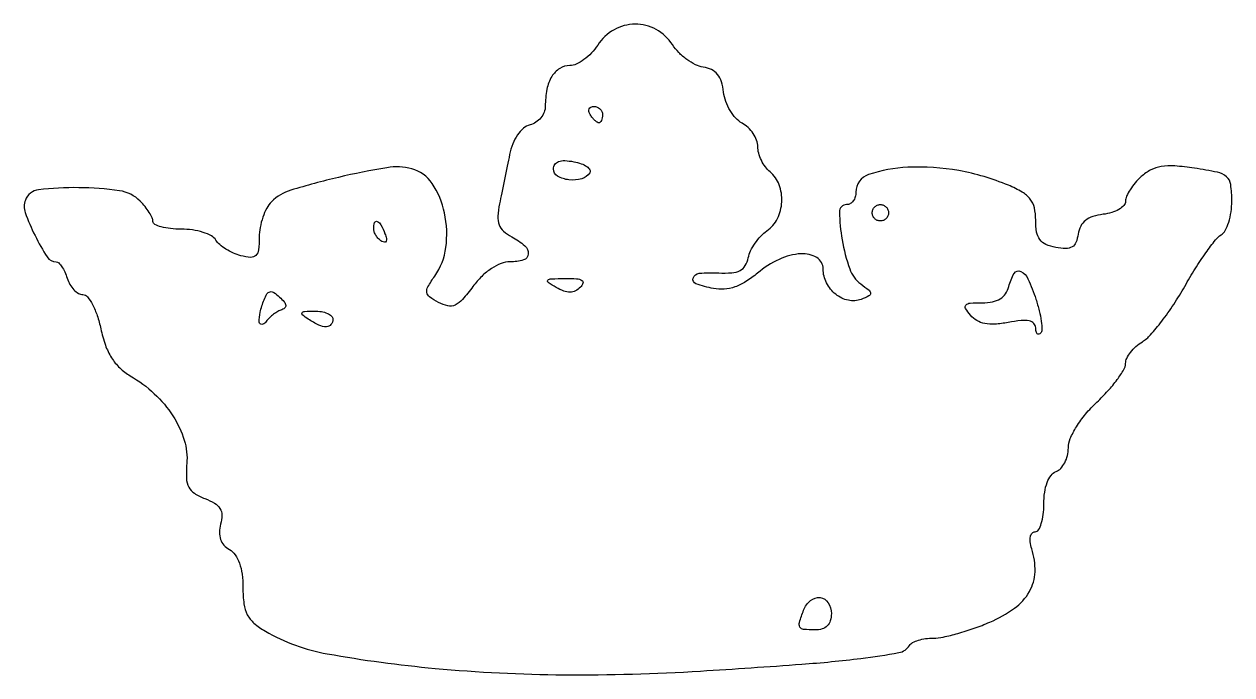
# Model space of a CAD drawing. Extents: x 0 to 148, y 1 to 80.
import ezdxf

# ---------------------------------------------------------------- set-up
doc = ezdxf.new("R2010")
doc.units = 0

msp = doc.modelspace()

# ---------------------------------------------------------------- linework, layer by layer
for points in [[(70.408043, 77.5, -0.045193), (69.649738, 76.543569, -0.044612), (68.728873, 75.734375, -0.048288), (67.79091, 75.178142, -0.110135), (66.991979, 75, 0.140853), (65.758993, 74.64563, 0.117725), (64.800975, 73.670791, 0.088062), (64.197821, 72.100156, 0.047782), (64, 70.034844, -0.096044), (63.859421, 69.309748, -0.075435), (63.451369, 68.619007, -0.073764), (62.845971, 68.06693, -0.08428), (62.132318, 67.744853, 0.11229), (61.333317, 67.329473, 0.065821), (60.606012, 66.526968, 0.056905), (60.017712, 65.427046, 0.044531), (59.632318, 64.128222, -0.000295), (59.346644, 62.719211, -0.000183), (59.009363, 61.063791, -0.000183), (58.675039, 59.429003, -0.00033), (58.399554, 58.088941, 0.035306), (58.19706, 56.57343, 0.104919), (58.349589, 55.542084, 0.123219), (58.887068, 54.758309, 0.05834), (59.899554, 54.053757, -0.052577), (61.493896, 52.971289, -0.239009), (61.9178, 51.968857, -0.312842), (61.333176, 51.239273, -0.072342), (59.688058, 51, 0.091888), (58.586403, 50.795819, 0.054929), (57.398828, 50.183174, 0.048478), (56.221026, 49.22507, 0.038614), (55.147971, 47.986271, -0.020924), (53.872634, 46.404261, -0.104473), (52.965065, 45.725308, -0.161325), (52.068813, 45.622508, -0.071548), (50.936593, 46.033934, -0.032169), (49.83407, 46.718592, -0.20521), (49.499762, 47.268828, -0.169065), (49.634657, 47.956164, -0.020567), (50.476681, 49.27017, 0.120572), (51.837204, 52.76725, 0.085847), (51.667406, 56.985353, 0.093332), (50.150887, 60.596074, 0.18488), (47.662166, 62.378095, 0.105427), (44.618396, 62.51729, 0.016561), (38.700465, 61.33307, 0.015624), (32.868627, 59.770031, 0.123697), (30.488706, 58.345849, 0.075133), (29.917768, 57.571631, 0.038476), (29.437307, 56.461683, 0.037141), (29.109681, 55.216854, 0.045808), (29, 54.022191, -0.02501), (28.922313, 52.470017, -0.171954), (28.601484, 51.789584, -0.219545), (27.973125, 51.554938, -0.042911), (26.75, 51.753093, -0.04197), (25.829979, 52.068501, -0.036145), (24.926029, 52.546507, -0.037776), (24.16701, 53.104806, -0.080979), (23.70031, 53.659473, 0.13805), (23.156034, 54.175284, 0.044691), (22.122, 54.60622, 0.040622), (20.829661, 54.90111, 0.035801), (19.45031, 55, -0.025431), (18.128137, 55.067293, -0.04032), (17.013529, 55.272768, -0.048428), (16.223488, 55.56985, -0.286023), (16, 55.928571, 0.110284), (15.896964, 56.39003, 0.03046), (15.538393, 57.045982, 0.029203), (15.030014, 57.758762, 0.02687), (14.428571, 58.428571, 0.161815), (11.908498, 59.691449, 0.033745), (6.910586, 60.073206, 0.030917), (2.007692, 59.812894, 0.279325), (0.381495, 58.551776, 0.180179), (0.366348, 57.018011, 0.029013), (1.563793, 54.222237, 0.026912), (3.054067, 51.598091, 0.255474), (4.14822, 51, -0.199708), (4.466844, 50.86745, -0.047029), (4.84107, 50.4125, -0.041263), (5.204425, 49.765766, -0.030527), (5.5, 49, 0.054837), (5.83873, 48.235123, 0.06005), (6.327403, 47.5875, 0.068095), (6.884626, 47.147447, 0.133908), (7.425306, 47, -0.230273), (7.981672, 46.72942, -0.045898), (8.598792, 45.774533, -0.040045), (9.17208, 44.426005, -0.027823), (9.607918, 42.828197, 0.032618), (10.172495, 40.833899, 0.05478), (10.929711, 39.268509, 0.062133), (11.928, 38.044311, 0.058992), (13.212824, 37.078197, -0.056145), (16.163051, 34.885892, -0.061952), (18.442201, 32.156862, -0.067751), (19.823268, 29.198532, -0.097158), (20.133633, 26.329684, 0.030364), (20.088593, 24.545144, 0.11101), (20.374036, 23.457213, 0.132215), (21.064814, 22.70161, 0.051034), (22.344481, 22.059128, -0.041613), (23.545055, 21.484359, -0.122983), (24.193847, 20.849664, -0.141002), (24.418985, 20.04087, -0.061856), (24.27103, 18.928418, 0.057777), (24.129358, 17.925649, 0.090116), (24.263514, 17.066064, 0.098919), (24.676233, 16.364507, 0.083098), (25.350296, 15.82384, -0.112154), (26.05855, 15.185431, -0.068471), (26.577769, 14.181039, -0.054123), (26.896355, 12.834034, -0.031037), (27, 11.165917, 0.031731), (27.125936, 9.183478, 0.087762), (27.540253, 7.853334, 0.097598), (28.355197, 6.828098, 0.045397), (29.75, 5.845188, 0.086812), (37.328207, 3.07937, 0.021374), (50.512021, 1.301863, 0.020815), (66.291058, 0.517756, 0.017582), (83, 0.971205, 0.00273), (95.387889, 1.811797, 0.012283), (102.613395, 2.520553, 0.013901), (107.261095, 3.223662, 0.212954), (108.571314, 4.115388, -0.138166), (108.942323, 4.455945, -0.043132), (109.65012, 4.740145, -0.039384), (110.533381, 4.934773, -0.034553), (111.476112, 5, 0.052851), (112.685185, 5.12816, 0.015999), (114.478525, 5.573114, 0.015832), (116.470152, 6.2042, 0.016611), (118.385751, 6.951027, 0.054536), (121.400092, 8.652684, 0.107443), (123.23369, 10.685801, 0.122816), (123.916056, 13.100823, 0.084776), (123.522906, 15.927828, -0.040797), (123.332301, 16.757631, -0.085063), (123.349151, 17.418703, -0.138604), (123.562549, 17.838127, -0.209144), (123.932612, 18, 0.263675), (124.343309, 18.232764, 0.058764), (124.686455, 18.996697, 0.046427), (124.922428, 20.093078, 0.029811), (125, 21.393011, -0.034405), (125.099587, 22.838564, -0.056009), (125.402932, 24.029206, -0.071188), (125.879217, 24.893824, -0.140603), (126.5, 25.361626, 0.116369), (127.073936, 25.752682, 0.065545), (127.559375, 26.447103, 0.059863), (127.888248, 27.321871, 0.060078), (128, 28.24857, -0.100889), (128.233359, 29.393306, -0.038867), (128.985644, 30.838691, -0.035053), (130.107243, 32.384563, -0.029224), (131.5, 33.861198, 0.019649), (132.840031, 35.22853, 0.024283), (133.971875, 36.607004, 0.02377), (134.792684, 37.829252, 0.136807), (135, 38.57277, -0.114656), (135.146588, 39.203617, -0.049923), (135.603613, 39.938458, -0.045831), (136.268741, 40.655645, -0.045513), (137.054853, 41.241526, 0.074385), (138.046256, 42.073209, 0.017554), (139.424536, 43.745948, 0.017692), (140.888461, 45.802172, 0.016602), (142.23632, 48, -0.010903), (143.530044, 50.164528, -0.01349), (144.83181, 52.119284, -0.011859), (145.998406, 53.692047, -0.091175), (146.681467, 54.29969, 0.135249), (147.188696, 54.836853, 0.044856), (147.612681, 55.844646, 0.040813), (147.902699, 57.10026, 0.03637), (148, 58.436146, 0.033573), (147.864623, 60.45003, 0.181074), (147.354634, 61.400414, 0.129393), (146.244828, 61.953956, 0.014116), (143.411166, 62.461051, 0.019145), (141.009853, 62.727636, 0.057852), (139.36799, 62.656504, 0.07939), (138.09235, 62.237561, 0.06504), (136.911166, 61.419607, 0.033275), (136.179803, 60.663413, 0.034062), (135.561405, 59.822504, 0.036187), (135.130478, 59.021646, 0.105717), (135, 58.411435, -0.189734), (134.798179, 57.898728, -0.073932), (134.192187, 57.415481, -0.059232), (133.302502, 57.03169, -0.043622), (132.25, 56.816422, 0.047369), (130.993257, 56.549574, 0.091869), (130.089139, 56.07067, 0.107231), (129.504609, 55.357817, 0.083021), (129.199877, 54.398254, -0.05971), (128.92871, 53.383478, -0.165082), (128.454383, 52.828956, -0.141963), (127.68778, 52.629994, -0.040215), (126.449877, 52.764831, -0.055918), (125.237093, 53.14079, -0.132105), (124.504198, 53.727433, -0.118442), (124.117744, 54.648388, -0.040402), (124, 56.103157, 0.05365), (123.837013, 57.617768, 0.113133), (123.3366, 58.681535, 0.096104), (122.361077, 59.52712, 0.031703), (120.652738, 60.371735, 0.054712), (114.607514, 62.152447, 0.055689), (108.356483, 62.564895, 0.068969), (103.551439, 61.675141, 0.323081), (102, 59.524751, -0.072576), (101.91498, 58.942099, -0.087395), (101.667572, 58.447896, -0.100484), (101.299886, 58.117513, -0.133717), (100.868331, 58, 0.419064), (99.986236, 57.103201, 0.039789), (100.313284, 53.709317, 0.039362), (101.242967, 50.132411, 0.152786), (102.587167, 48.312604, -0.013289), (103.604825, 47.526135, -0.217858), (103.790202, 47.149383, -0.293893), (103.59934, 46.83345, -0.022317), (102.640762, 46.415642, -0.147368), (101.080006, 46.300282, -0.114275), (99.535401, 47.039591, -0.107476), (98.403544, 48.431586, -0.117679), (98, 50.122445, 0.262057), (97.212922, 51.521045, 0.153045), (95.29175, 51.995033, 0.094077), (92.606563, 51.310975, 0.065709), (89.966127, 49.624952, -0.034835), (88.549162, 48.592116, -0.056136), (87.204423, 47.945733, -0.064236), (85.891513, 47.669162, -0.067153), (84.571772, 47.741529, -0.036033), (82.433022, 48.312584, -0.41186), (82.084393, 49.022541, -0.300715), (82.838649, 49.609932, -0.030831), (85.213777, 49.647448, 0.029862), (86.82168, 49.669731, 0.09963), (87.833455, 49.952109, 0.140361), (88.46206, 50.537329, 0.085477), (88.833228, 51.489516, -0.063466), (89.12507, 52.347393, -0.037581), (89.672146, 53.281536, -0.037029), (90.369725, 54.146028, -0.051749), (91.119451, 54.79622, 0.126101), (92.400657, 56.290115, 0.101661), (92.936654, 58.342916, 0.102633), (92.618323, 60.424202, 0.131182), (91.5, 62, -0.062371), (90.92585, 62.61201, -0.044187), (90.440625, 63.4204, -0.044567), (90.109875, 64.29065, -0.068639), (90, 65.087261, 0.090588), (89.85726, 65.868649, 0.057649), (89.432022, 66.692408, 0.055537), (88.805938, 67.431714, 0.066542), (88.066459, 67.964432, -0.086291), (87.302818, 68.561456, -0.049736), (86.607936, 69.503185, -0.047786), (86.080686, 70.620788, -0.057752), (85.816459, 71.749616, 0.047294), (85.546259, 73.023096, 0.095177), (85.06174, 73.924143, 0.109531), (84.330402, 74.502892, 0.077606), (83.325961, 74.809597, -0.080001), (82.377248, 75.104231, -0.042287), (81.320835, 75.745118, -0.040693), (80.325238, 76.602888, -0.049602), (79.552908, 77.559597, 0.121751), (77.564699, 79.406045, 0.12887), (74.987565, 80.063573, 0.128014), (72.406065, 79.37363, 0.119299)], [(71, 69, -0.042167), (70.967655, 68.617151, -0.061769), (70.870461, 68.29375, -0.081139), (70.727648, 68.07446, -0.210953), (70.559017, 68, -0.151918), (70.34829, 68.065539, -0.038439), (70.066025, 68.29375, -0.035638), (69.768994, 68.617226, -0.029505), (69.5, 69, -0.082592), (69.343488, 69.3821, -0.161196), (69.3746, 69.70625, -0.182303), (69.586039, 69.921712, -0.108972), (69.940983, 70, -0.093332), (70.345238, 69.923877, -0.09642), (70.688914, 69.70625, -0.099167), (70.918938, 69.381556, -0.105053)], [(69.429328, 61.885651, -0.189963), (68.454832, 61.157412, -0.093597), (66.888313, 61.032348, -0.10458), (65.506965, 61.483048, -0.267899), (65, 62.361328, -0.149818), (65.17044, 62.917383, -0.159843), (65.619615, 63.265229, -0.097953), (66.386267, 63.378476, -0.035078), (67.488345, 63.246979, -0.03699), (68.403036, 63.000878, -0.068824), (69.084951, 62.650872, -0.112812), (69.437531, 62.260429, -0.272291)], [(106, 57, -0.099038), (105.923658, 56.618362, -0.097945), (105.70625, 56.29375, -0.097945), (105.381638, 56.076342, -0.099038), (105, 56, -0.099038), (104.618362, 56.076342, -0.097945), (104.29375, 56.29375, -0.097945), (104.076342, 56.618362, -0.099038), (104, 57, -0.099038), (104.076342, 57.381638, -0.097945), (104.29375, 57.70625, -0.097945), (104.618362, 57.923658, -0.099038), (105, 58, -0.099038), (105.381638, 57.923658, -0.097945), (105.70625, 57.70625, -0.097945), (105.923658, 57.381638, -0.099038)], [(44.381557, 54.448062, -0.036408), (44.556862, 53.868281, -0.155351), (44.525685, 53.512472, -0.32948), (44.325929, 53.393111, -0.1144), (43.988546, 53.507079, -0.061454), (43.610411, 53.810572, -0.051183), (43.290385, 54.21498, -0.053277), (43.072509, 54.65395, -0.088797), (43, 55.059017, -0.079093), (43.117673, 55.798253, -0.444011), (43.441482, 55.942608, -0.168622), (43.894727, 55.51997, -0.029964)], [(68.296375, 47.896375, -0.081552), (67.680266, 47.454056, -0.112876), (67.020993, 47.296134, -0.092968), (66.263915, 47.430066, -0.04153), (65.346375, 47.865967, -0.016776), (64.347199, 48.492498, -0.471567), (64.321412, 48.760595, -0.18983), (64.711408, 48.930193, -0.006175), (66.45, 48.969591, -0.016922), (67.836765, 48.936951, -0.117828), (68.481747, 48.743112, -0.358555), (68.610071, 48.397715, -0.113627)], [(124.022113, 46.432998, -0.018812), (124.429327, 45.022998, -0.026456), (124.67737, 43.737651, -0.025091), (124.768721, 42.697074, -0.208649), (124.599665, 42.266331, -0.154994), (124.373029, 42.148959, -0.259917), (124.176152, 42.218218, -0.135948), (124.041405, 42.494543, -0.0459), (124, 42.944624, 0.198451), (123.779889, 43.477357, 0.150351), (123.215771, 43.777316, 0.073679), (122.20894, 43.82079, 0.020379), (120.638489, 43.591959, -0.029617), (119.017514, 43.386252, -0.064327), (117.767311, 43.463194, -0.083358), (116.793023, 43.825779, -0.089102), (116.016044, 44.480668, -0.037442), (115.425766, 45.311221, -0.338854), (115.471767, 45.726216, -0.189387), (115.969817, 45.956224, -0.014576), (117.471175, 46, 0.04724), (118.723682, 46.118601, 0.091338), (119.658461, 46.48223, 0.106992), (120.307785, 47.107255, 0.084075), (120.710251, 48, -0.068275), (121.367389, 49.589093, -0.389094), (122.166196, 49.83637, -0.179148), (123.057623, 48.924979, -0.025259)], [(31.651478, 45.100056, 0.052959), (31.157023, 44.867207, 0.031489), (30.622432, 44.494454, 0.031237), (30.130693, 44.050564, 0.046336), (29.765313, 43.600056, -0.244991), (29.308494, 43.349635, -0.401898), (29.00843, 43.625471, -0.074702), (29.112664, 44.834994, -0.032841), (29.589894, 46.373665, -0.047496), (29.947449, 47.092942, -0.213613), (30.327528, 47.34944, -0.192982), (30.799718, 47.249523, -0.038383), (31.491373, 46.705453, -0.032765), (32.053606, 46.11631, -0.1504), (32.234553, 45.685888, -0.247226), (32.100647, 45.355752, -0.091866)], [(38, 44, -0.163584), (37.775753, 43.332924, -0.234725), (37.227035, 43.060308, -0.112355), (36.301377, 43.270972, -0.031558), (35, 44, -0.023197), (34.271114, 44.520491, -0.409657), (34.237851, 44.781653, -0.220444), (34.555791, 44.949578, -0.011293), (35.75, 44.984687, -0.042523), (36.611405, 44.917196, -0.062416), (37.339062, 44.701752, -0.082215), (37.832025, 44.381177, -0.210568)], [(99, 8, -0.072254), (98.873159, 7.126841, -0.124864), (98.5, 6.5, -0.124864), (97.873159, 6.126841, -0.072254), (97, 6, -0.021585), (95.599963, 6.060467, -0.245206), (95.147531, 6.348708, -0.209457), (95.084881, 6.917637, -0.015787), (95.606989, 8.418213, -0.128283), (96.456546, 9.604256, -0.207056), (97.629579, 9.948822, -0.224172), (98.614232, 9.32642, -0.142466)]]:
    msp.add_lwpolyline(points, format="xyb", close=True)

doc.saveas('drawing.dxf')
